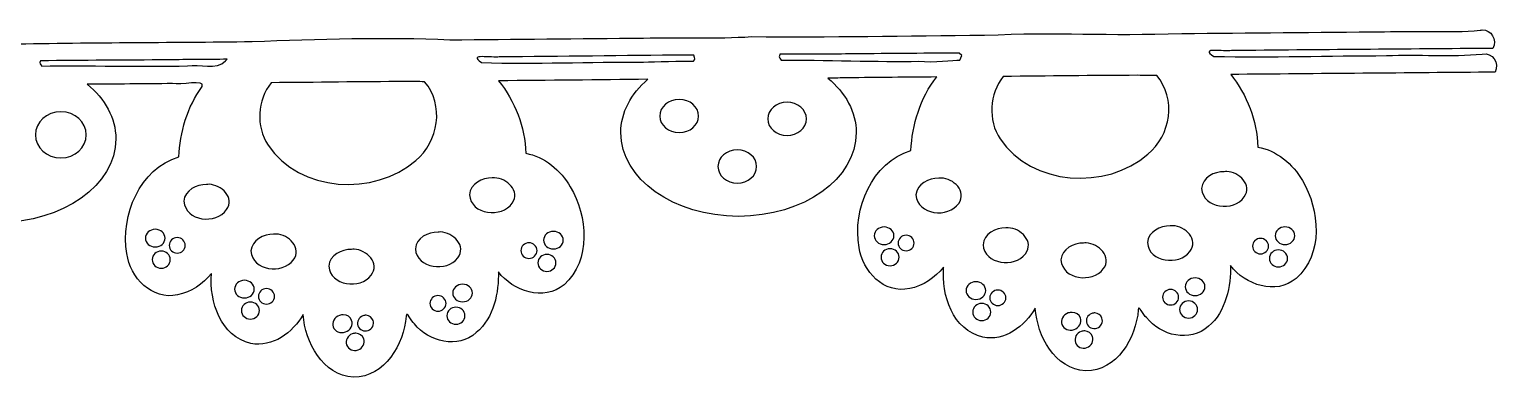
# Model space of a CAD drawing. Header units: centimetres. Extents: x -18 to 18, y -2.2 to 2.2.
# Drawn here: x 0.16 to 17.97, y -2.18 to 2.19 of the extents above; entities that cross this region are included whole.
import ezdxf

# ---------------------------------------------------------------- set-up
doc = ezdxf.new("R2010")
doc.units = ezdxf.units.CM
doc.header["$MEASUREMENT"] = 0
doc.layers.add('Layer 1', color=7, linetype='Continuous')

msp = doc.modelspace()

# ---------------------------------------------------------------- linework, layer by layer
at = {"layer": 'Layer 1'}
for points, knots in [([(17.75488, 2.1821), (17.74728, 2.18169), (17.73886, 2.18042), (17.7309, 2.17879), (17.7309, 2.17879), (17.34659, 2.14226), (16.95874, 2.17667), (16.57169, 2.15978), (16.57169, 2.15978), (15.7545, 2.15272), (14.93652, 2.14533), (14.11934, 2.13828), (14.11934, 2.13828), (13.20711, 2.10769), (12.63238, 2.16058), (11.72651, 2.11761), (11.72651, 2.11761), (10.78708, 2.11509), (9.84457, 2.08921), (8.90705, 2.10107), (8.90705, 2.10107), (8.4725, 2.07217), (8.03476, 2.0963), (7.59736, 2.08288), (7.59736, 2.08288), (6.81545, 2.07613), (6.03275, 2.06896), (5.25083, 2.06221), (5.25083, 2.06221), (4.48693, 2.09879), (3.64964, 2.07329), (2.85801, 2.04154), (2.85801, 2.04154), (1.84877, 2.02768), (0.83837, 2.03244), (-0.16982, 2.00847), (-0.16982, 2.00847), (-0.6957, 1.99555), (-1.22852, 2.00448), (-1.75732, 1.99441), (-1.75732, 1.99441), (-2.40378, 1.99615), (-3.0586, 1.96863), (-3.70035, 1.98862), (-3.70035, 1.98862), (-4.46152, 2.03247), (-5.1973, 1.96703), (-6.07333, 1.9572), (-6.07333, 1.9572), (-7.01276, 1.95468), (-7.95528, 1.92881), (-8.8928, 1.94067), (-8.8928, 1.94067), (-9.32735, 1.91177), (-9.76508, 1.9359), (-10.20249, 1.92248), (-10.20249, 1.92248), (-10.9844, 1.91572), (-11.7671, 1.90856), (-12.54901, 1.90181), (-12.54901, 1.90181), (-13.36747, 1.90202), (-14.1502, 1.87652), (-14.94184, 1.88114), (-14.94184, 1.88114), (-15.93209, 1.87272), (-16.92234, 1.86329), (-17.91261, 1.8555), (-17.91261, 1.8555), (-17.96719, 1.74475), (-17.88388, 1.60855), (-17.75551, 1.63557), (-17.75551, 1.63557), (-17.38028, 1.67237), (-17.00081, 1.63765), (-16.62277, 1.65459), (-16.62277, 1.65459), (-16.16386, 1.65847), (-15.705, 1.66228), (-15.24611, 1.66616), (-15.24611, 1.66616), (-15.36017, 1.52012), (-15.56789, 1.61498), (-15.72814, 1.58596), (-15.72814, 1.58596), (-16.44748, 1.57982), (-17.1668, 1.57245), (-17.88615, 1.56694), (-17.88615, 1.56694), (-17.94074, 1.45623), (-17.85739, 1.31997), (-17.72906, 1.34701), (-17.72906, 1.34701), (-17.35382, 1.38376), (-16.97435, 1.34896), (-16.59631, 1.36603), (-16.59631, 1.36603), (-16.23745, 1.36922), (-15.87864, 1.37275), (-15.51978, 1.37595), (-15.51978, 1.37595), (-15.72003, 1.12412), (-15.81814, 0.79274), (-15.83232, 0.48546), (-15.83232, 0.48546), (-16.30629, 0.33959), (-16.54121, -0.22234), (-16.46071, -0.68698), (-16.46071, -0.68698), (-16.42232, -0.97658), (-16.15633, -1.25484), (-15.84721, -1.18638), (-15.84721, -1.18638), (-15.68323, -1.15556), (-15.54171, -1.05192), (-15.43545, -0.92841), (-15.43545, -0.92841), (-15.46721, -1.2637), (-15.3233, -1.69168), (-14.96085, -1.77425), (-14.96085, -1.77425), (-14.69855, -1.82787), (-14.45108, -1.64248), (-14.32585, -1.4245), (-14.32585, -1.4245), (-14.30091, -1.76054), (-14.09009, -2.16066), (-13.71566, -2.18187), (-13.71566, -2.18187), (-13.33416, -2.18477), (-13.10744, -1.7829), (-13.07735, -1.44435), (-13.07735, -1.44435), (-13.07552, -1.36762), (-13.01605, -1.5135), (-12.97813, -1.53612), (-12.97813, -1.53612), (-12.8062, -1.75858), (-12.45029, -1.84296), (-12.22903, -1.64278), (-12.22903, -1.64278), (-12.01309, -1.46944), (-11.9545, -1.14359), (-11.96114, -0.90774), (-11.96114, -0.90774), (-11.78292, -1.14074), (-11.41204, -1.27123), (-11.16491, -1.06318), (-11.16491, -1.06318), (-10.83515, -0.7713), (-10.87724, -0.23048), (-11.08967, 0.12083), (-11.08967, 0.12083), (-11.20377, 0.32181), (-11.40346, 0.48952), (-11.63041, 0.52763), (-11.63041, 0.52763), (-11.63607, 0.84733), (-11.76266, 1.15996), (-11.95866, 1.40654), (-11.95866, 1.40654), (-11.45461, 1.40834), (-10.94927, 1.41515), (-10.44475, 1.4206), (-10.44475, 1.4206), (-10.63354, 1.24585), (-10.74571, 1.02744), (-10.74571, 0.79056), (-10.74571, 0.79056), (-10.74571, 0.21759), (-10.08865, -0.24793), (-9.27975, -0.24793), (-9.27975, -0.24793), (-8.47086, -0.24793), (-7.81462, 0.21759), (-7.81462, 0.79056), (-7.81462, 0.79056), (-7.81462, 1.03604), (-7.93571, 1.26101), (-8.13708, 1.43879), (-8.13708, 1.43879), (-8.00054, 1.43835), (-7.86442, 1.43806), (-7.72781, 1.44209), (-7.72781, 1.44209), (-7.36896, 1.44529), (-7.01013, 1.44882), (-6.65128, 1.45201), (-6.65128, 1.45201), (-6.85153, 1.20018), (-6.94964, 0.86881), (-6.96382, 0.56153), (-6.96382, 0.56153), (-7.43779, 0.41566), (-7.67271, -0.14627), (-7.59221, -0.61091), (-7.59221, -0.61091), (-7.55382, -0.90051), (-7.28782, -1.17877), (-6.9787, -1.11031), (-6.9787, -1.11031), (-6.81473, -1.07949), (-6.67321, -0.97585), (-6.56695, -0.85234), (-6.56695, -0.85234), (-6.59871, -1.18764), (-6.4548, -1.61561), (-6.09235, -1.69818), (-6.09235, -1.69818), (-5.83004, -1.7518), (-5.58257, -1.56641), (-5.45735, -1.34843), (-5.45735, -1.34843), (-5.4324, -1.68447), (-5.22158, -2.08459), (-4.84715, -2.1058), (-4.84715, -2.1058), (-4.46566, -2.1087), (-4.23894, -1.70683), (-4.20885, -1.36828), (-4.20885, -1.36828), (-4.20702, -1.29156), (-4.14756, -1.43743), (-4.10963, -1.46006), (-4.10963, -1.46006), (-3.9377, -1.68251), (-3.58178, -1.76689), (-3.36053, -1.56672), (-3.36053, -1.56672), (-3.14458, -1.39337), (-3.086, -1.06753), (-3.09264, -0.83167), (-3.09264, -0.83167), (-2.91442, -1.06467), (-2.54354, -1.19516), (-2.29641, -0.98711), (-2.29641, -0.98711), (-1.96665, -0.69523), (-2.00874, -0.15441), (-2.22116, 0.1969), (-2.22116, 0.1969), (-2.33527, 0.39788), (-2.53496, 0.56559), (-2.76191, 0.60369), (-2.76191, 0.60369), (-2.76757, 0.9234), (-2.89416, 1.23603), (-3.09016, 1.48261), (-3.09016, 1.48261), (-2.50479, 1.49034), (-1.9189, 1.4923), (-1.33316, 1.49666), (-1.33316, 1.49666), (-1.52951, 1.32303), (-1.64818, 1.10322), (-1.64818, 0.86332), (-1.64818, 0.86332), (-1.64818, 0.30398), (-1.00913, -0.15037), (-0.22191, -0.15037), (-0.22191, -0.15037), (0.56531, -0.15037), (1.20436, 0.30398), (1.20436, 0.86332), (1.20436, 0.86332), (1.20436, 1.11634), (1.07316, 1.34715), (0.8571, 1.52478), (0.8571, 1.52478), (1.20182, 1.52657), (1.54731, 1.52721), (1.89145, 1.53304), (1.89145, 1.53304), (1.98509, 1.50699), (2.29081, 1.59078), (2.25029, 1.49584), (2.25029, 1.49584), (2.06828, 1.25163), (1.98188, 0.93624), (1.96752, 0.64586), (1.96752, 0.64586), (1.49356, 0.49999), (1.25863, -0.06194), (1.33913, -0.52657), (1.33913, -0.52657), (1.37752, -0.81617), (1.64352, -1.09444), (1.95264, -1.02597), (1.95264, -1.02597), (2.11661, -0.99516), (2.25814, -0.89152), (2.3644, -0.768), (2.3644, -0.768), (2.33263, -1.1033), (2.47654, -1.53127), (2.83899, -1.61384), (2.83899, -1.61384), (3.1013, -1.66747), (3.34877, -1.48207), (3.47399, -1.2641), (3.47399, -1.2641), (3.49893, -1.60013), (3.70976, -2.00026), (4.08419, -2.02147), (4.08419, -2.02147), (4.46568, -2.02436), (4.6924, -1.62249), (4.72249, -1.28394), (4.72249, -1.28394), (4.72431, -1.20722), (4.78379, -1.35309), (4.82171, -1.37572), (4.82171, -1.37572), (4.99364, -1.59817), (5.34956, -1.68256), (5.57081, -1.48238), (5.57081, -1.48238), (5.78676, -1.30903), (5.84534, -0.98319), (5.83871, -0.74733), (5.83871, -0.74733), (6.01692, -0.98033), (6.3878, -1.11083), (6.63494, -0.90278), (6.63494, -0.90278), (6.9647, -0.6109), (6.9226, -0.07008), (6.71018, 0.28123), (6.71018, 0.28123), (6.59607, 0.48221), (6.39638, 0.64993), (6.16943, 0.68803), (6.16943, 0.68803), (6.16377, 1.00774), (6.03718, 1.32036), (5.84119, 1.56694), (5.84119, 1.56694), (6.44352, 1.5691), (7.04668, 1.57882), (7.64945, 1.58431), (7.64945, 1.58431), (7.4449, 1.40891), (7.32203, 1.18397), (7.32203, 0.93856), (7.32203, 0.93856), (7.32203, 0.37922), (7.96108, -0.07513), (8.7483, -0.07513), (8.7483, -0.07513), (9.53552, -0.07513), (10.17374, 0.37922), (10.17374, 0.93856), (10.17374, 0.93856), (10.17374, 1.19069), (10.04365, 1.42098), (9.82895, 1.59836), (9.82895, 1.59836), (9.90998, 1.59869), (9.99101, 1.6001), (10.07204, 1.6025), (10.07204, 1.6025), (10.43089, 1.60569), (10.78971, 1.60922), (11.14856, 1.61242), (11.14856, 1.61242), (10.94832, 1.36059), (10.8502, 1.02922), (10.83602, 0.72193), (10.83602, 0.72193), (10.36206, 0.57606), (10.12714, 0.01413), (10.20764, -0.4505), (10.20764, -0.4505), (10.24602, -0.7401), (10.51202, -1.01837), (10.82114, -0.94991), (10.82114, -0.94991), (10.98511, -0.91909), (11.12664, -0.81545), (11.2329, -0.69194), (11.2329, -0.69194), (11.20113, -1.02723), (11.34505, -1.45521), (11.70749, -1.53778), (11.70749, -1.53778), (11.9698, -1.5914), (12.21727, -1.40601), (12.34249, -1.18803), (12.34249, -1.18803), (12.36744, -1.52407), (12.57826, -1.92419), (12.95269, -1.9454), (12.95269, -1.9454), (13.33418, -1.94829), (13.5609, -1.54642), (13.591, -1.20787), (13.591, -1.20787), (13.59282, -1.13115), (13.65229, -1.27703), (13.69022, -1.29965), (13.69022, -1.29965), (13.86214, -1.52211), (14.21806, -1.60649), (14.43932, -1.40631), (14.43932, -1.40631), (14.65526, -1.23297), (14.71384, -0.90712), (14.70721, -0.67127), (14.70721, -0.67127), (14.88543, -0.90427), (15.2563, -1.03476), (15.50344, -0.82671), (15.50344, -0.82671), (15.8332, -0.53483), (15.7911, 0.00599), (15.57868, 0.3573), (15.57868, 0.3573), (15.46457, 0.55828), (15.26488, 0.72599), (15.03794, 0.7641), (15.03794, 0.7641), (15.03227, 1.0838), (14.90568, 1.39643), (14.70969, 1.64301), (14.70969, 1.64301), (15.77767, 1.65198), (16.84565, 1.66194), (17.91363, 1.6703), (17.91363, 1.6703), (17.96745, 1.78023), (17.88477, 1.91624), (17.75736, 1.89023), (17.75736, 1.89023), (17.37305, 1.85372), (16.9852, 1.88735), (16.59815, 1.87039), (16.59815, 1.87039), (15.90188, 1.87091), (15.19444, 1.84483), (14.50464, 1.86212), (14.50464, 1.86212), (14.32421, 1.97961), (14.63037, 1.91437), (14.71796, 1.9324), (14.71796, 1.9324), (15.77436, 1.9411), (16.83076, 1.95076), (17.88717, 1.95886), (17.88717, 1.95886), (17.93763, 2.06192), (17.86875, 2.18818), (17.75488, 2.1821)], [0, 0, 0, 0, 0.00877193, 0.00877193, 0.00877193, 0.00877193, 0.01754386, 0.01754386, 0.01754386, 0.01754386, 0.02631579, 0.02631579, 0.02631579, 0.02631579, 0.03508772, 0.03508772, 0.03508772, 0.03508772, 0.04385965, 0.04385965, 0.04385965, 0.04385965, 0.05263158, 0.05263158, 0.05263158, 0.05263158, 0.06140351, 0.06140351, 0.06140351, 0.06140351, 0.07017544, 0.07017544, 0.07017544, 0.07017544, 0.07894737, 0.07894737, 0.07894737, 0.07894737, 0.0877193, 0.0877193, 0.0877193, 0.0877193, 0.09649123, 0.09649123, 0.09649123, 0.09649123, 0.10526316, 0.10526316, 0.10526316, 0.10526316, 0.11403509, 0.11403509, 0.11403509, 0.11403509, 0.12280702, 0.12280702, 0.12280702, 0.12280702, 0.13157895, 0.13157895, 0.13157895, 0.13157895, 0.14035088, 0.14035088, 0.14035088, 0.14035088, 0.14912281, 0.14912281, 0.14912281, 0.14912281, 0.15789474, 0.15789474, 0.15789474, 0.15789474, 0.16666667, 0.16666667, 0.16666667, 0.16666667, 0.1754386, 0.1754386, 0.1754386, 0.1754386, 0.18421053, 0.18421053, 0.18421053, 0.18421053, 0.19298246, 0.19298246, 0.19298246, 0.19298246, 0.20175439, 0.20175439, 0.20175439, 0.20175439, 0.21052632, 0.21052632, 0.21052632, 0.21052632, 0.21929825, 0.21929825, 0.21929825, 0.21929825, 0.22807018, 0.22807018, 0.22807018, 0.22807018, 0.23684211, 0.23684211, 0.23684211, 0.23684211, 0.24561404, 0.24561404, 0.24561404, 0.24561404, 0.25438596, 0.25438596, 0.25438596, 0.25438596, 0.26315789, 0.26315789, 0.26315789, 0.26315789, 0.27192982, 0.27192982, 0.27192982, 0.27192982, 0.28070175, 0.28070175, 0.28070175, 0.28070175, 0.28947368, 0.28947368, 0.28947368, 0.28947368, 0.29824561, 0.29824561, 0.29824561, 0.29824561, 0.30701754, 0.30701754, 0.30701754, 0.30701754, 0.31578947, 0.31578947, 0.31578947, 0.31578947, 0.3245614, 0.3245614, 0.3245614, 0.3245614, 0.33333333, 0.33333333, 0.33333333, 0.33333333, 0.34210526, 0.34210526, 0.34210526, 0.34210526, 0.35087719, 0.35087719, 0.35087719, 0.35087719, 0.35964912, 0.35964912, 0.35964912, 0.35964912, 0.36842105, 0.36842105, 0.36842105, 0.36842105, 0.37719298, 0.37719298, 0.37719298, 0.37719298, 0.38596491, 0.38596491, 0.38596491, 0.38596491, 0.39473684, 0.39473684, 0.39473684, 0.39473684, 0.40350877, 0.40350877, 0.40350877, 0.40350877, 0.4122807, 0.4122807, 0.4122807, 0.4122807, 0.42105263, 0.42105263, 0.42105263, 0.42105263, 0.42982456, 0.42982456, 0.42982456, 0.42982456, 0.43859649, 0.43859649, 0.43859649, 0.43859649, 0.44736842, 0.44736842, 0.44736842, 0.44736842, 0.45614035, 0.45614035, 0.45614035, 0.45614035, 0.46491228, 0.46491228, 0.46491228, 0.46491228, 0.47368421, 0.47368421, 0.47368421, 0.47368421, 0.48245614, 0.48245614, 0.48245614, 0.48245614, 0.49122807, 0.49122807, 0.49122807, 0.49122807, 0.5, 0.5, 0.5, 0.5, 0.50877193, 0.50877193, 0.50877193, 0.50877193, 0.51754386, 0.51754386, 0.51754386, 0.51754386, 0.52631579, 0.52631579, 0.52631579, 0.52631579, 0.53508772, 0.53508772, 0.53508772, 0.53508772, 0.54385965, 0.54385965, 0.54385965, 0.54385965, 0.55263158, 0.55263158, 0.55263158, 0.55263158, 0.56140351, 0.56140351, 0.56140351, 0.56140351, 0.57017544, 0.57017544, 0.57017544, 0.57017544, 0.57894737, 0.57894737, 0.57894737, 0.57894737, 0.5877193, 0.5877193, 0.5877193, 0.5877193, 0.59649123, 0.59649123, 0.59649123, 0.59649123, 0.60526316, 0.60526316, 0.60526316, 0.60526316, 0.61403509, 0.61403509, 0.61403509, 0.61403509, 0.62280702, 0.62280702, 0.62280702, 0.62280702, 0.63157895, 0.63157895, 0.63157895, 0.63157895, 0.64035088, 0.64035088, 0.64035088, 0.64035088, 0.64912281, 0.64912281, 0.64912281, 0.64912281, 0.65789474, 0.65789474, 0.65789474, 0.65789474, 0.66666667, 0.66666667, 0.66666667, 0.66666667, 0.6754386, 0.6754386, 0.6754386, 0.6754386, 0.68421053, 0.68421053, 0.68421053, 0.68421053, 0.69298246, 0.69298246, 0.69298246, 0.69298246, 0.70175439, 0.70175439, 0.70175439, 0.70175439, 0.71052632, 0.71052632, 0.71052632, 0.71052632, 0.71929825, 0.71929825, 0.71929825, 0.71929825, 0.72807018, 0.72807018, 0.72807018, 0.72807018, 0.73684211, 0.73684211, 0.73684211, 0.73684211, 0.74561404, 0.74561404, 0.74561404, 0.74561404, 0.75438596, 0.75438596, 0.75438596, 0.75438596, 0.76315789, 0.76315789, 0.76315789, 0.76315789, 0.77192982, 0.77192982, 0.77192982, 0.77192982, 0.78070175, 0.78070175, 0.78070175, 0.78070175, 0.78947368, 0.78947368, 0.78947368, 0.78947368, 0.79824561, 0.79824561, 0.79824561, 0.79824561, 0.80701754, 0.80701754, 0.80701754, 0.80701754, 0.81578947, 0.81578947, 0.81578947, 0.81578947, 0.8245614, 0.8245614, 0.8245614, 0.8245614, 0.83333333, 0.83333333, 0.83333333, 0.83333333, 0.84210526, 0.84210526, 0.84210526, 0.84210526, 0.85087719, 0.85087719, 0.85087719, 0.85087719, 0.85964912, 0.85964912, 0.85964912, 0.85964912, 0.86842105, 0.86842105, 0.86842105, 0.86842105, 0.87719298, 0.87719298, 0.87719298, 0.87719298, 0.88596491, 0.88596491, 0.88596491, 0.88596491, 0.89473684, 0.89473684, 0.89473684, 0.89473684, 0.90350877, 0.90350877, 0.90350877, 0.90350877, 0.9122807, 0.9122807, 0.9122807, 0.9122807, 0.92105263, 0.92105263, 0.92105263, 0.92105263, 0.92982456, 0.92982456, 0.92982456, 0.92982456, 0.93859649, 0.93859649, 0.93859649, 0.93859649, 0.94736842, 0.94736842, 0.94736842, 0.94736842, 0.95614035, 0.95614035, 0.95614035, 0.95614035, 0.96491228, 0.96491228, 0.96491228, 0.96491228, 0.97368421, 0.97368421, 0.97368421, 0.97368421, 0.98245614, 0.98245614, 0.98245614, 0.98245614, 1, 1, 1, 1]), ([(2.55374, 1.82657), (2.55374, 1.82657), (2.53389, 1.8092), (2.53389, 1.8092), (2.53389, 1.8092), (2.53389, 1.8092), (2.53307, 1.80838), (2.53307, 1.80838), (2.53307, 1.80838), (2.42045, 1.684), (2.22161, 1.77746), (2.0717, 1.74636), (2.0717, 1.74636), (1.55097, 1.73681), (0.82904, 1.75114), (0.30809, 1.74471), (0.30809, 1.74471), (0.28776, 1.76842), (0.27673, 1.77164), (0.29238, 1.80838), (0.29238, 1.80838), (0.80556, 1.81661), (1.32372, 1.81208), (1.83854, 1.82078), (1.83854, 1.82078), (2.07695, 1.82279), (2.31532, 1.82455), (2.55374, 1.82657)], [0, 0, 0, 0, 0.125, 0.125, 0.125, 0.125, 0.25, 0.25, 0.25, 0.25, 0.375, 0.375, 0.375, 0.375, 0.5, 0.5, 0.5, 0.5, 0.625, 0.625, 0.625, 0.625, 0.75, 0.75, 0.75, 0.75, 1, 1, 1, 1]), ([(8.10916, 1.87617), (8.14225, 1.87631), (8.17529, 1.8761), (8.20838, 1.87617), (8.20838, 1.87617), (8.22159, 1.82229), (8.22162, 1.83441), (8.20177, 1.80424), (8.20177, 1.80424), (8.06973, 1.80454), (7.72909, 1.79776), (7.59736, 1.79349), (7.59736, 1.79349), (6.94518, 1.79442), (6.28184, 1.76837), (5.63613, 1.78605), (5.63613, 1.78605), (5.45571, 1.90353), (5.76187, 1.83829), (5.84945, 1.85633), (5.84945, 1.85633), (6.60222, 1.85883), (7.35634, 1.87319), (8.10916, 1.87617)], [0, 0, 0, 0, 0.14285714, 0.14285714, 0.14285714, 0.14285714, 0.28571429, 0.28571429, 0.28571429, 0.28571429, 0.42857143, 0.42857143, 0.42857143, 0.42857143, 0.57142857, 0.57142857, 0.57142857, 0.57142857, 0.71428571, 0.71428571, 0.71428571, 0.71428571, 1, 1, 1, 1]), ([(11.42224, 1.90263), (11.42224, 1.90263), (11.45118, 1.87369), (11.45118, 1.87369), (11.45118, 1.87369), (11.45118, 1.87369), (11.42803, 1.81664), (11.42803, 1.81664), (11.42803, 1.81664), (11.34559, 1.81675), (11.12003, 1.7817), (10.92863, 1.80341), (10.92863, 1.80341), (10.47527, 1.79183), (9.75082, 1.82049), (9.2634, 1.81747), (9.2634, 1.81747), (9.23408, 1.85869), (9.23989, 1.85767), (9.24852, 1.88692), (9.24852, 1.88692), (9.51373, 1.88944), (9.7796, 1.88329), (10.04558, 1.89106), (10.04558, 1.89106), (10.50448, 1.89494), (10.96334, 1.89875), (11.42224, 1.90263)], [0, 0, 0, 0, 0.125, 0.125, 0.125, 0.125, 0.25, 0.25, 0.25, 0.25, 0.375, 0.375, 0.375, 0.375, 0.5, 0.5, 0.5, 0.5, 0.625, 0.625, 0.625, 0.625, 0.75, 0.75, 0.75, 0.75, 1, 1, 1, 1]), ([(13.58273, 1.63226), (13.65987, 1.63224), (13.73656, 1.63196), (13.81341, 1.63144), (13.81341, 1.63144), (14.0542, 1.35055), (13.98503, 0.90182), (13.70593, 0.67811), (13.70593, 0.67811), (13.20509, 0.23906), (12.29569, 0.29271), (11.91751, 0.86166), (11.91751, 0.86166), (11.76708, 1.08971), (11.78642, 1.40754), (11.95471, 1.61903), (11.95471, 1.61903), (12.49614, 1.62143), (13.04272, 1.63239), (13.58273, 1.63226)], [0, 0, 0, 0, 0.16666667, 0.16666667, 0.16666667, 0.16666667, 0.33333333, 0.33333333, 0.33333333, 0.33333333, 0.5, 0.5, 0.5, 0.5, 0.66666667, 0.66666667, 0.66666667, 0.66666667, 1, 1, 1, 1]), ([(4.71423, 1.55619), (4.79137, 1.55618), (4.86805, 1.55589), (4.94491, 1.55537), (4.94491, 1.55537), (5.1857, 1.27449), (5.11653, 0.82575), (4.83742, 0.60204), (4.83742, 0.60204), (4.33659, 0.16299), (3.42719, 0.21664), (3.049, 0.7856), (3.049, 0.7856), (2.89858, 1.01364), (2.91792, 1.33147), (3.08621, 1.54297), (3.08621, 1.54297), (3.62763, 1.54536), (4.17422, 1.55633), (4.71423, 1.55619)], [0, 0, 0, 0, 0.16666667, 0.16666667, 0.16666667, 0.16666667, 0.33333333, 0.33333333, 0.33333333, 0.33333333, 0.5, 0.5, 0.5, 0.5, 0.66666667, 0.66666667, 0.66666667, 0.66666667, 1, 1, 1, 1]), ([(8.02896, 1.34039), (8.15837, 1.34039), (8.26378, 1.2504), (8.26378, 1.13948), (8.26378, 1.13948), (8.26378, 1.02855), (8.15837, 0.93856), (8.02896, 0.93856), (8.02896, 0.93856), (7.89955, 0.93856), (7.79414, 1.02855), (7.79414, 1.13948), (7.79414, 1.13948), (7.79414, 1.2504), (7.89955, 1.34039), (8.02896, 1.34039)], [0, 0, 0, 0, 0.2, 0.2, 0.2, 0.2, 0.4, 0.4, 0.4, 0.4, 0.6, 0.6, 0.6, 0.6, 1, 1, 1, 1]), ([(9.33616, 1.30649), (9.46558, 1.30649), (9.57098, 1.21567), (9.57098, 1.10475), (9.57098, 1.10475), (9.57098, 0.99382), (9.46558, 0.90383), (9.33616, 0.90383), (9.33616, 0.90383), (9.20675, 0.90383), (9.10135, 0.99382), (9.10135, 1.10475), (9.10135, 1.10475), (9.10135, 1.21567), (9.20675, 1.30649), (9.33616, 1.30649)], [0, 0, 0, 0, 0.2, 0.2, 0.2, 0.2, 0.4, 0.4, 0.4, 0.4, 0.6, 0.6, 0.6, 0.6, 1, 1, 1, 1]), ([(0.53877, 1.19157), (0.70916, 1.19157), (0.84718, 1.06641), (0.84718, 0.9121), (0.84718, 0.9121), (0.84718, 0.75779), (0.70916, 0.63263), (0.53877, 0.63263), (0.53877, 0.63263), (0.36838, 0.63263), (0.23037, 0.75779), (0.23037, 0.9121), (0.23037, 0.9121), (0.23037, 1.06641), (0.36838, 1.19157), (0.53877, 1.19157)], [0, 0, 0, 0, 0.2, 0.2, 0.2, 0.2, 0.4, 0.4, 0.4, 0.4, 0.6, 0.6, 0.6, 0.6, 1, 1, 1, 1]), ([(8.73341, 0.7302), (8.86282, 0.7302), (8.9674, 0.6402), (8.9674, 0.52928), (8.9674, 0.52928), (8.9674, 0.41836), (8.86282, 0.32836), (8.73341, 0.32836), (8.73341, 0.32836), (8.604, 0.32836), (8.49859, 0.41836), (8.49859, 0.52928), (8.49859, 0.52928), (8.49859, 0.6402), (8.604, 0.7302), (8.73341, 0.7302)], [0, 0, 0, 0, 0.2, 0.2, 0.2, 0.2, 0.4, 0.4, 0.4, 0.4, 0.6, 0.6, 0.6, 0.6, 1, 1, 1, 1]), ([(5.79323, 0.3912), (5.94164, 0.38717), (6.10831, 0.22984), (6.00655, 0.08445), (6.00655, 0.08445), (5.88153, -0.09927), (5.50551, -0.0578), (5.48896, 0.18698), (5.48896, 0.18698), (5.49715, 0.32013), (5.64447, 0.39179), (5.76346, 0.38955), (5.76346, 0.38955), (5.77311, 0.39069), (5.78334, 0.39147), (5.79323, 0.3912)], [0, 0, 0, 0, 0.2, 0.2, 0.2, 0.2, 0.4, 0.4, 0.4, 0.4, 0.6, 0.6, 0.6, 0.6, 1, 1, 1, 1]), ([(11.20231, 0.38872), (11.35072, 0.38469), (11.51738, 0.22736), (11.41563, 0.08197), (11.41563, 0.08197), (11.29041, -0.10185), (10.91411, -0.06012), (10.89721, 0.1845), (10.89721, 0.1845), (10.90599, 0.31784), (11.05326, 0.38915), (11.17254, 0.38707), (11.17254, 0.38707), (11.18218, 0.38821), (11.19241, 0.38899), (11.20231, 0.38872)], [0, 0, 0, 0, 0.2, 0.2, 0.2, 0.2, 0.4, 0.4, 0.4, 0.4, 0.6, 0.6, 0.6, 0.6, 1, 1, 1, 1]), ([(14.66173, 0.46727), (14.81014, 0.46324), (14.97681, 0.30591), (14.87505, 0.16052), (14.87505, 0.16052), (14.75003, -0.0232), (14.37401, 0.01827), (14.35746, 0.26304), (14.35746, 0.26304), (14.36566, 0.3962), (14.51297, 0.46785), (14.63197, 0.46561), (14.63197, 0.46561), (14.64161, 0.46676), (14.65184, 0.46754), (14.66173, 0.46727)], [0, 0, 0, 0, 0.2, 0.2, 0.2, 0.2, 0.4, 0.4, 0.4, 0.4, 0.6, 0.6, 0.6, 0.6, 1, 1, 1, 1]), ([(2.3338, 0.31265), (2.48221, 0.30863), (2.64888, 0.15129), (2.54712, 0.0059), (2.54712, 0.0059), (2.42191, -0.17792), (2.0456, -0.13619), (2.02871, 0.10843), (2.02871, 0.10843), (2.03749, 0.24177), (2.18476, 0.31308), (2.30404, 0.311), (2.30404, 0.311), (2.31368, 0.31214), (2.32391, 0.31292), (2.3338, 0.31265)], [0, 0, 0, 0, 0.2, 0.2, 0.2, 0.2, 0.4, 0.4, 0.4, 0.4, 0.6, 0.6, 0.6, 0.6, 1, 1, 1, 1]), ([(1.68227, -0.23222), (1.74799, -0.23222), (1.80133, -0.28008), (1.80133, -0.33888), (1.80133, -0.33888), (1.80133, -0.39769), (1.74799, -0.44554), (1.68227, -0.44554), (1.68227, -0.44554), (1.61655, -0.44554), (1.5632, -0.39769), (1.5632, -0.33888), (1.5632, -0.33888), (1.5632, -0.28008), (1.61655, -0.23222), (1.68227, -0.23222)], [0, 0, 0, 0, 0.2, 0.2, 0.2, 0.2, 0.4, 0.4, 0.4, 0.4, 0.6, 0.6, 0.6, 0.6, 1, 1, 1, 1]), ([(1.9485, -0.3331), (2.00212, -0.3331), (2.04607, -0.37464), (2.04607, -0.42653), (2.04607, -0.42653), (2.04607, -0.47841), (2.00212, -0.52078), (1.9485, -0.52078), (1.9485, -0.52078), (1.89489, -0.52078), (1.85177, -0.47841), (1.85177, -0.42653), (1.85177, -0.42653), (1.85177, -0.37464), (1.89489, -0.3331), (1.9485, -0.3331)], [0, 0, 0, 0, 0.2, 0.2, 0.2, 0.2, 0.4, 0.4, 0.4, 0.4, 0.6, 0.6, 0.6, 0.6, 1, 1, 1, 1]), ([(3.14657, -0.2901), (3.29821, -0.2937), (3.46717, -0.46034), (3.3541, -0.60429), (3.3541, -0.60429), (3.22462, -0.77919), (2.85711, -0.73582), (2.84147, -0.49433), (2.84147, -0.49433), (2.84967, -0.36117), (2.99698, -0.28952), (3.11598, -0.29175), (3.11598, -0.29175), (3.12584, -0.29049), (3.13646, -0.28986), (3.14657, -0.2901)], [0, 0, 0, 0, 0.2, 0.2, 0.2, 0.2, 0.4, 0.4, 0.4, 0.4, 0.6, 0.6, 0.6, 0.6, 1, 1, 1, 1]), ([(5.13839, -0.26447), (5.29003, -0.26807), (5.45899, -0.43471), (5.34592, -0.57866), (5.34592, -0.57866), (5.21565, -0.75198), (4.84962, -0.70959), (4.83329, -0.46869), (4.83329, -0.46869), (4.84148, -0.33558), (4.98876, -0.26387), (5.10779, -0.26612), (5.10779, -0.26612), (5.11765, -0.26486), (5.12828, -0.26423), (5.13839, -0.26447)], [0, 0, 0, 0, 0.2, 0.2, 0.2, 0.2, 0.4, 0.4, 0.4, 0.4, 0.6, 0.6, 0.6, 0.6, 1, 1, 1, 1]), ([(6.50595, -0.25703), (6.57167, -0.25703), (6.62501, -0.30489), (6.62501, -0.36369), (6.62501, -0.36369), (6.62501, -0.42249), (6.57167, -0.47035), (6.50595, -0.47035), (6.50595, -0.47035), (6.44023, -0.47035), (6.38689, -0.42249), (6.38689, -0.36369), (6.38689, -0.36369), (6.38689, -0.30489), (6.44023, -0.25703), (6.50595, -0.25703)], [0, 0, 0, 0, 0.2, 0.2, 0.2, 0.2, 0.4, 0.4, 0.4, 0.4, 0.6, 0.6, 0.6, 0.6, 1, 1, 1, 1]), ([(10.51108, -0.20411), (10.5768, -0.20411), (10.63014, -0.25114), (10.63014, -0.30994), (10.63014, -0.30994), (10.63014, -0.36875), (10.5768, -0.41661), (10.51108, -0.41661), (10.51108, -0.41661), (10.44536, -0.41661), (10.39202, -0.36875), (10.39202, -0.30994), (10.39202, -0.30994), (10.39202, -0.25114), (10.44536, -0.20411), (10.51108, -0.20411)], [0, 0, 0, 0, 0.2, 0.2, 0.2, 0.2, 0.4, 0.4, 0.4, 0.4, 0.6, 0.6, 0.6, 0.6, 1, 1, 1, 1]), ([(10.77732, -0.30416), (10.83093, -0.30416), (10.87488, -0.34653), (10.87488, -0.39841), (10.87488, -0.39841), (10.87488, -0.4503), (10.83093, -0.49185), (10.77732, -0.49185), (10.77732, -0.49185), (10.7237, -0.49185), (10.68058, -0.4503), (10.68058, -0.39841), (10.68058, -0.39841), (10.68058, -0.34653), (10.7237, -0.30416), (10.77732, -0.30416)], [0, 0, 0, 0, 0.2, 0.2, 0.2, 0.2, 0.4, 0.4, 0.4, 0.4, 0.6, 0.6, 0.6, 0.6, 1, 1, 1, 1]), ([(12.01507, -0.21403), (12.16671, -0.21763), (12.33567, -0.38427), (12.22261, -0.52823), (12.22261, -0.52823), (12.09312, -0.70312), (11.72561, -0.65975), (11.70997, -0.41826), (11.70997, -0.41826), (11.71817, -0.2851), (11.86548, -0.21345), (11.98448, -0.21569), (11.98448, -0.21569), (11.99434, -0.21443), (12.00496, -0.21379), (12.01507, -0.21403)], [0, 0, 0, 0, 0.2, 0.2, 0.2, 0.2, 0.4, 0.4, 0.4, 0.4, 0.6, 0.6, 0.6, 0.6, 1, 1, 1, 1]), ([(14.00689, -0.1884), (14.15853, -0.192), (14.32749, -0.35864), (14.21442, -0.50259), (14.21442, -0.50259), (14.08415, -0.67591), (13.71812, -0.63352), (13.70179, -0.39263), (13.70179, -0.39263), (13.70998, -0.25951), (13.85727, -0.1878), (13.9763, -0.19006), (13.9763, -0.19006), (13.98616, -0.18879), (13.99678, -0.18816), (14.00689, -0.1884)], [0, 0, 0, 0, 0.2, 0.2, 0.2, 0.2, 0.4, 0.4, 0.4, 0.4, 0.6, 0.6, 0.6, 0.6, 1, 1, 1, 1]), ([(15.07101, -0.34136), (15.12463, -0.34136), (15.16858, -0.38374), (15.16858, -0.43562), (15.16858, -0.43562), (15.16858, -0.48751), (15.12463, -0.52988), (15.07101, -0.52988), (15.07101, -0.52988), (15.0174, -0.52988), (14.97427, -0.48751), (14.97427, -0.43562), (14.97427, -0.43562), (14.97427, -0.38374), (15.0174, -0.34136), (15.07101, -0.34136)], [0, 0, 0, 0, 0.2, 0.2, 0.2, 0.2, 0.4, 0.4, 0.4, 0.4, 0.6, 0.6, 0.6, 0.6, 1, 1, 1, 1]), ([(15.36784, -0.20328), (15.43356, -0.20328), (15.4869, -0.25114), (15.4869, -0.30994), (15.4869, -0.30994), (15.4869, -0.36875), (15.43356, -0.41661), (15.36784, -0.41661), (15.36784, -0.41661), (15.30212, -0.41661), (15.24878, -0.36875), (15.24878, -0.30994), (15.24878, -0.30994), (15.24878, -0.25114), (15.30212, -0.20328), (15.36784, -0.20328)], [0, 0, 0, 0, 0.2, 0.2, 0.2, 0.2, 0.4, 0.4, 0.4, 0.4, 0.6, 0.6, 0.6, 0.6, 1, 1, 1, 1]), ([(1.7542, -0.49598), (1.81473, -0.49598), (1.86417, -0.54226), (1.86417, -0.59933), (1.86417, -0.59933), (1.86417, -0.6564), (1.81473, -0.70269), (1.7542, -0.70269), (1.7542, -0.70269), (1.69367, -0.70269), (1.64506, -0.6564), (1.64506, -0.59933), (1.64506, -0.59933), (1.64506, -0.54226), (1.69367, -0.49598), (1.7542, -0.49598)], [0, 0, 0, 0, 0.2, 0.2, 0.2, 0.2, 0.4, 0.4, 0.4, 0.4, 0.6, 0.6, 0.6, 0.6, 1, 1, 1, 1]), ([(4.08997, -0.47366), (4.24161, -0.47725), (4.41058, -0.6439), (4.29751, -0.78785), (4.29751, -0.78785), (4.16805, -0.96275), (3.80049, -0.91937), (3.78488, -0.67788), (3.78488, -0.67788), (3.79307, -0.54476), (3.94035, -0.47305), (4.05938, -0.47531), (4.05938, -0.47531), (4.06924, -0.47405), (4.07987, -0.47342), (4.08997, -0.47366)], [0, 0, 0, 0, 0.2, 0.2, 0.2, 0.2, 0.4, 0.4, 0.4, 0.4, 0.6, 0.6, 0.6, 0.6, 1, 1, 1, 1]), ([(6.20912, -0.39593), (6.26274, -0.39593), (6.30669, -0.43831), (6.30669, -0.49019), (6.30669, -0.49019), (6.30669, -0.54208), (6.26274, -0.58445), (6.20912, -0.58445), (6.20912, -0.58445), (6.15551, -0.58445), (6.11238, -0.54208), (6.11238, -0.49019), (6.11238, -0.49019), (6.11238, -0.43831), (6.15551, -0.39593), (6.20912, -0.39593)], [0, 0, 0, 0, 0.2, 0.2, 0.2, 0.2, 0.4, 0.4, 0.4, 0.4, 0.6, 0.6, 0.6, 0.6, 1, 1, 1, 1]), ([(10.58301, -0.46704), (10.64355, -0.46704), (10.69298, -0.51332), (10.69298, -0.57039), (10.69298, -0.57039), (10.69298, -0.62747), (10.64355, -0.67375), (10.58301, -0.67375), (10.58301, -0.67375), (10.52248, -0.67375), (10.47387, -0.62747), (10.47387, -0.57039), (10.47387, -0.57039), (10.47387, -0.51332), (10.52248, -0.46704), (10.58301, -0.46704)], [0, 0, 0, 0, 0.2, 0.2, 0.2, 0.2, 0.4, 0.4, 0.4, 0.4, 0.6, 0.6, 0.6, 0.6, 1, 1, 1, 1]), ([(12.95848, -0.39759), (13.11012, -0.40118), (13.27908, -0.56783), (13.16601, -0.71178), (13.16601, -0.71178), (13.03655, -0.88668), (12.66899, -0.8433), (12.65338, -0.60181), (12.65338, -0.60181), (12.66157, -0.46869), (12.80886, -0.39698), (12.92788, -0.39924), (12.92788, -0.39924), (12.93774, -0.39798), (12.94837, -0.39735), (12.95848, -0.39759)], [0, 0, 0, 0, 0.2, 0.2, 0.2, 0.2, 0.4, 0.4, 0.4, 0.4, 0.6, 0.6, 0.6, 0.6, 1, 1, 1, 1]), ([(15.28846, -0.4811), (15.349, -0.4811), (15.39843, -0.52738), (15.39843, -0.58445), (15.39843, -0.58445), (15.39843, -0.64152), (15.349, -0.6878), (15.28846, -0.6878), (15.28846, -0.6878), (15.22793, -0.6878), (15.17932, -0.64152), (15.17932, -0.58445), (15.17932, -0.58445), (15.17932, -0.52738), (15.22793, -0.4811), (15.28846, -0.4811)], [0, 0, 0, 0, 0.2, 0.2, 0.2, 0.2, 0.4, 0.4, 0.4, 0.4, 0.6, 0.6, 0.6, 0.6, 1, 1, 1, 1]), ([(6.42658, -0.53567), (6.48711, -0.53567), (6.53654, -0.58195), (6.53654, -0.63902), (6.53654, -0.63902), (6.53654, -0.69609), (6.48711, -0.74237), (6.42658, -0.74237), (6.42658, -0.74237), (6.36605, -0.74237), (6.31744, -0.69609), (6.31744, -0.63902), (6.31744, -0.63902), (6.31744, -0.58195), (6.36605, -0.53567), (6.42658, -0.53567)], [0, 0, 0, 0, 0.2, 0.2, 0.2, 0.2, 0.4, 0.4, 0.4, 0.4, 0.6, 0.6, 0.6, 0.6, 1, 1, 1, 1]), ([(2.76292, -0.84986), (2.82864, -0.84986), (2.88199, -0.89772), (2.88199, -0.95652), (2.88199, -0.95652), (2.88199, -1.01532), (2.82864, -1.06318), (2.76292, -1.06318), (2.76292, -1.06318), (2.69721, -1.06318), (2.64386, -1.01532), (2.64386, -0.95652), (2.64386, -0.95652), (2.64386, -0.89772), (2.69721, -0.84986), (2.76292, -0.84986)], [0, 0, 0, 0, 0.2, 0.2, 0.2, 0.2, 0.4, 0.4, 0.4, 0.4, 0.6, 0.6, 0.6, 0.6, 1, 1, 1, 1]), ([(11.62316, -0.86722), (11.68888, -0.86722), (11.74222, -0.91508), (11.74222, -0.97388), (11.74222, -0.97388), (11.74222, -1.03269), (11.68888, -1.08054), (11.62316, -1.08054), (11.62316, -1.08054), (11.55744, -1.08054), (11.5041, -1.03269), (11.5041, -0.97388), (11.5041, -0.97388), (11.5041, -0.91508), (11.55744, -0.86722), (11.62316, -0.86722)], [0, 0, 0, 0, 0.2, 0.2, 0.2, 0.2, 0.4, 0.4, 0.4, 0.4, 0.6, 0.6, 0.6, 0.6, 1, 1, 1, 1]), ([(14.27891, -0.82092), (14.34463, -0.82092), (14.39798, -0.86878), (14.39798, -0.92758), (14.39798, -0.92758), (14.39798, -0.98638), (14.34463, -1.03424), (14.27891, -1.03424), (14.27891, -1.03424), (14.21319, -1.03424), (14.15985, -0.98638), (14.15985, -0.92758), (14.15985, -0.92758), (14.15985, -0.86878), (14.21319, -0.82092), (14.27891, -0.82092)], [0, 0, 0, 0, 0.2, 0.2, 0.2, 0.2, 0.4, 0.4, 0.4, 0.4, 0.6, 0.6, 0.6, 0.6, 1, 1, 1, 1]), ([(3.02916, -0.94991), (3.08277, -0.94991), (3.12673, -0.99228), (3.12673, -1.04416), (3.12673, -1.04416), (3.12673, -1.09605), (3.08277, -1.13759), (3.02916, -1.13759), (3.02916, -1.13759), (2.97555, -1.13759), (2.93242, -1.09605), (2.93242, -1.04416), (2.93242, -1.04416), (2.93242, -0.99228), (2.97555, -0.94991), (3.02916, -0.94991)], [0, 0, 0, 0, 0.2, 0.2, 0.2, 0.2, 0.4, 0.4, 0.4, 0.4, 0.6, 0.6, 0.6, 0.6, 1, 1, 1, 1]), ([(5.10697, -1.03507), (5.16058, -1.03507), (5.20453, -1.07744), (5.20453, -1.12933), (5.20453, -1.12933), (5.20453, -1.18121), (5.16058, -1.22358), (5.10697, -1.22358), (5.10697, -1.22358), (5.05335, -1.22358), (5.01023, -1.18121), (5.01023, -1.12933), (5.01023, -1.12933), (5.01023, -1.07744), (5.05335, -1.03507), (5.10697, -1.03507)], [0, 0, 0, 0, 0.2, 0.2, 0.2, 0.2, 0.4, 0.4, 0.4, 0.4, 0.6, 0.6, 0.6, 0.6, 1, 1, 1, 1]), ([(5.40462, -0.89699), (5.47034, -0.89699), (5.52369, -0.94485), (5.52369, -1.00365), (5.52369, -1.00365), (5.52369, -1.06245), (5.47034, -1.11031), (5.40462, -1.11031), (5.40462, -1.11031), (5.3389, -1.11031), (5.28556, -1.06245), (5.28556, -1.00365), (5.28556, -1.00365), (5.28556, -0.94485), (5.3389, -0.89699), (5.40462, -0.89699)], [0, 0, 0, 0, 0.2, 0.2, 0.2, 0.2, 0.4, 0.4, 0.4, 0.4, 0.6, 0.6, 0.6, 0.6, 1, 1, 1, 1]), ([(11.88939, -0.96727), (11.94301, -0.96727), (11.98613, -1.00964), (11.98613, -1.06153), (11.98613, -1.06153), (11.98613, -1.11341), (11.94301, -1.15578), (11.88939, -1.15578), (11.88939, -1.15578), (11.83578, -1.15578), (11.79183, -1.11341), (11.79183, -1.06153), (11.79183, -1.06153), (11.79183, -1.00964), (11.83578, -0.96727), (11.88939, -0.96727)], [0, 0, 0, 0, 0.2, 0.2, 0.2, 0.2, 0.4, 0.4, 0.4, 0.4, 0.6, 0.6, 0.6, 0.6, 1, 1, 1, 1]), ([(13.98208, -0.95983), (14.0357, -0.95983), (14.07965, -1.0022), (14.07965, -1.05409), (14.07965, -1.05409), (14.07965, -1.10597), (14.0357, -1.14834), (13.98208, -1.14834), (13.98208, -1.14834), (13.92847, -1.14834), (13.88535, -1.10597), (13.88535, -1.05409), (13.88535, -1.05409), (13.88535, -1.0022), (13.92847, -0.95983), (13.98208, -0.95983)], [0, 0, 0, 0, 0.2, 0.2, 0.2, 0.2, 0.4, 0.4, 0.4, 0.4, 0.6, 0.6, 0.6, 0.6, 1, 1, 1, 1]), ([(2.83568, -1.11279), (2.89622, -1.11279), (2.94483, -1.15907), (2.94483, -1.21614), (2.94483, -1.21614), (2.94483, -1.27321), (2.89622, -1.3195), (2.83568, -1.3195), (2.83568, -1.3195), (2.77515, -1.3195), (2.72572, -1.27321), (2.72572, -1.21614), (2.72572, -1.21614), (2.72572, -1.15907), (2.77515, -1.11279), (2.83568, -1.11279)], [0, 0, 0, 0, 0.2, 0.2, 0.2, 0.2, 0.4, 0.4, 0.4, 0.4, 0.6, 0.6, 0.6, 0.6, 1, 1, 1, 1]), ([(5.32442, -1.1748), (5.38495, -1.1748), (5.43439, -1.22108), (5.43439, -1.27815), (5.43439, -1.27815), (5.43439, -1.33523), (5.38495, -1.38151), (5.32442, -1.38151), (5.32442, -1.38151), (5.26389, -1.38151), (5.21528, -1.33523), (5.21528, -1.27815), (5.21528, -1.27815), (5.21528, -1.22108), (5.26389, -1.1748), (5.32442, -1.1748)], [0, 0, 0, 0, 0.2, 0.2, 0.2, 0.2, 0.4, 0.4, 0.4, 0.4, 0.6, 0.6, 0.6, 0.6, 1, 1, 1, 1]), ([(11.69509, -1.13015), (11.75562, -1.13015), (11.80423, -1.17643), (11.80423, -1.23351), (11.80423, -1.23351), (11.80423, -1.29058), (11.75562, -1.33686), (11.69509, -1.33686), (11.69509, -1.33686), (11.63456, -1.33686), (11.58512, -1.29058), (11.58512, -1.23351), (11.58512, -1.23351), (11.58512, -1.17643), (11.63456, -1.13015), (11.69509, -1.13015)], [0, 0, 0, 0, 0.2, 0.2, 0.2, 0.2, 0.4, 0.4, 0.4, 0.4, 0.6, 0.6, 0.6, 0.6, 1, 1, 1, 1]), ([(12.78898, -1.23764), (12.83466, -1.23857), (12.87591, -1.26389), (12.89068, -1.30544), (12.89068, -1.30544), (12.91037, -1.36084), (12.87571, -1.42399), (12.81378, -1.446), (12.81378, -1.446), (12.75186, -1.46801), (12.68548, -1.44105), (12.66578, -1.38564), (12.66578, -1.38564), (12.64609, -1.33024), (12.68075, -1.26709), (12.74268, -1.24508), (12.74268, -1.24508), (12.75816, -1.23958), (12.77375, -1.23733), (12.78898, -1.23764)], [0, 0, 0, 0, 0.16666667, 0.16666667, 0.16666667, 0.16666667, 0.33333333, 0.33333333, 0.33333333, 0.33333333, 0.5, 0.5, 0.5, 0.5, 0.66666667, 0.66666667, 0.66666667, 0.66666667, 1, 1, 1, 1]), ([(13.06514, -1.24508), (13.10276, -1.24686), (13.13727, -1.2696), (13.1503, -1.30627), (13.1503, -1.30627), (13.16768, -1.35515), (13.14046, -1.40985), (13.08994, -1.42781), (13.08994, -1.42781), (13.03942, -1.44577), (12.98412, -1.42047), (12.96675, -1.37159), (12.96675, -1.37159), (12.94937, -1.3227), (12.97659, -1.26883), (13.0271, -1.25087), (13.0271, -1.25087), (13.03973, -1.24638), (13.0526, -1.24449), (13.06514, -1.24508)], [0, 0, 0, 0, 0.16666667, 0.16666667, 0.16666667, 0.16666667, 0.33333333, 0.33333333, 0.33333333, 0.33333333, 0.5, 0.5, 0.5, 0.5, 0.66666667, 0.66666667, 0.66666667, 0.66666667, 1, 1, 1, 1]), ([(14.19954, -1.09956), (14.26007, -1.09956), (14.30951, -1.14584), (14.30951, -1.20291), (14.30951, -1.20291), (14.30951, -1.25999), (14.26007, -1.30627), (14.19954, -1.30627), (14.19954, -1.30627), (14.13901, -1.30627), (14.0904, -1.25999), (14.0904, -1.20291), (14.0904, -1.20291), (14.0904, -1.14584), (14.13901, -1.09956), (14.19954, -1.09956)], [0, 0, 0, 0, 0.2, 0.2, 0.2, 0.2, 0.4, 0.4, 0.4, 0.4, 0.6, 0.6, 0.6, 0.6, 1, 1, 1, 1]), ([(3.96016, -1.26658), (4.00584, -1.26751), (4.04626, -1.29282), (4.06104, -1.33438), (4.06104, -1.33438), (4.08073, -1.38978), (4.04689, -1.45293), (3.98497, -1.47494), (3.98497, -1.47494), (3.92305, -1.49695), (3.85666, -1.46999), (3.83697, -1.41458), (3.83697, -1.41458), (3.81727, -1.35918), (3.85194, -1.29603), (3.91386, -1.27402), (3.91386, -1.27402), (3.92934, -1.26852), (3.94494, -1.26627), (3.96016, -1.26658)], [0, 0, 0, 0, 0.16666667, 0.16666667, 0.16666667, 0.16666667, 0.33333333, 0.33333333, 0.33333333, 0.33333333, 0.5, 0.5, 0.5, 0.5, 0.66666667, 0.66666667, 0.66666667, 0.66666667, 1, 1, 1, 1]), ([(4.23632, -1.27319), (4.27395, -1.27497), (4.30762, -1.29854), (4.32066, -1.33521), (4.32066, -1.33521), (4.33804, -1.38409), (4.31164, -1.43879), (4.26113, -1.45675), (4.26113, -1.45675), (4.21061, -1.47471), (4.15531, -1.44941), (4.13793, -1.40052), (4.13793, -1.40052), (4.12055, -1.35164), (4.14777, -1.29694), (4.19829, -1.27898), (4.19829, -1.27898), (4.21092, -1.27449), (4.22378, -1.2726), (4.23632, -1.27319)], [0, 0, 0, 0, 0.16666667, 0.16666667, 0.16666667, 0.16666667, 0.33333333, 0.33333333, 0.33333333, 0.33333333, 0.5, 0.5, 0.5, 0.5, 0.66666667, 0.66666667, 0.66666667, 0.66666667, 1, 1, 1, 1]), ([(4.1123, -1.49147), (4.15464, -1.49309), (4.19305, -1.51812), (4.20738, -1.55845), (4.20738, -1.55845), (4.2265, -1.61222), (4.19579, -1.67212), (4.13876, -1.69239), (4.13876, -1.69239), (4.08172, -1.71267), (4.01979, -1.68581), (4.00068, -1.63203), (4.00068, -1.63203), (3.98156, -1.57826), (4.01227, -1.51836), (4.0693, -1.49809), (4.0693, -1.49809), (4.08356, -1.49302), (4.09819, -1.49094), (4.1123, -1.49147)], [0, 0, 0, 0, 0.16666667, 0.16666667, 0.16666667, 0.16666667, 0.33333333, 0.33333333, 0.33333333, 0.33333333, 0.5, 0.5, 0.5, 0.5, 0.66666667, 0.66666667, 0.66666667, 0.66666667, 1, 1, 1, 1]), ([(12.94111, -1.46254), (12.98345, -1.46415), (13.02186, -1.48918), (13.0362, -1.52951), (13.0362, -1.52951), (13.05531, -1.58328), (13.02461, -1.64401), (12.96757, -1.66428), (12.96757, -1.66428), (12.91054, -1.68456), (12.84861, -1.65687), (12.82949, -1.6031), (12.82949, -1.6031), (12.81038, -1.54932), (12.84191, -1.48943), (12.89895, -1.46915), (12.89895, -1.46915), (12.9132, -1.46408), (12.927, -1.462), (12.94111, -1.46254)], [0, 0, 0, 0, 0.16666667, 0.16666667, 0.16666667, 0.16666667, 0.33333333, 0.33333333, 0.33333333, 0.33333333, 0.5, 0.5, 0.5, 0.5, 0.66666667, 0.66666667, 0.66666667, 0.66666667, 1, 1, 1, 1])]:
    msp.add_open_spline(points, degree=3, knots=knots, dxfattribs=at)

doc.saveas('drawing.dxf')
